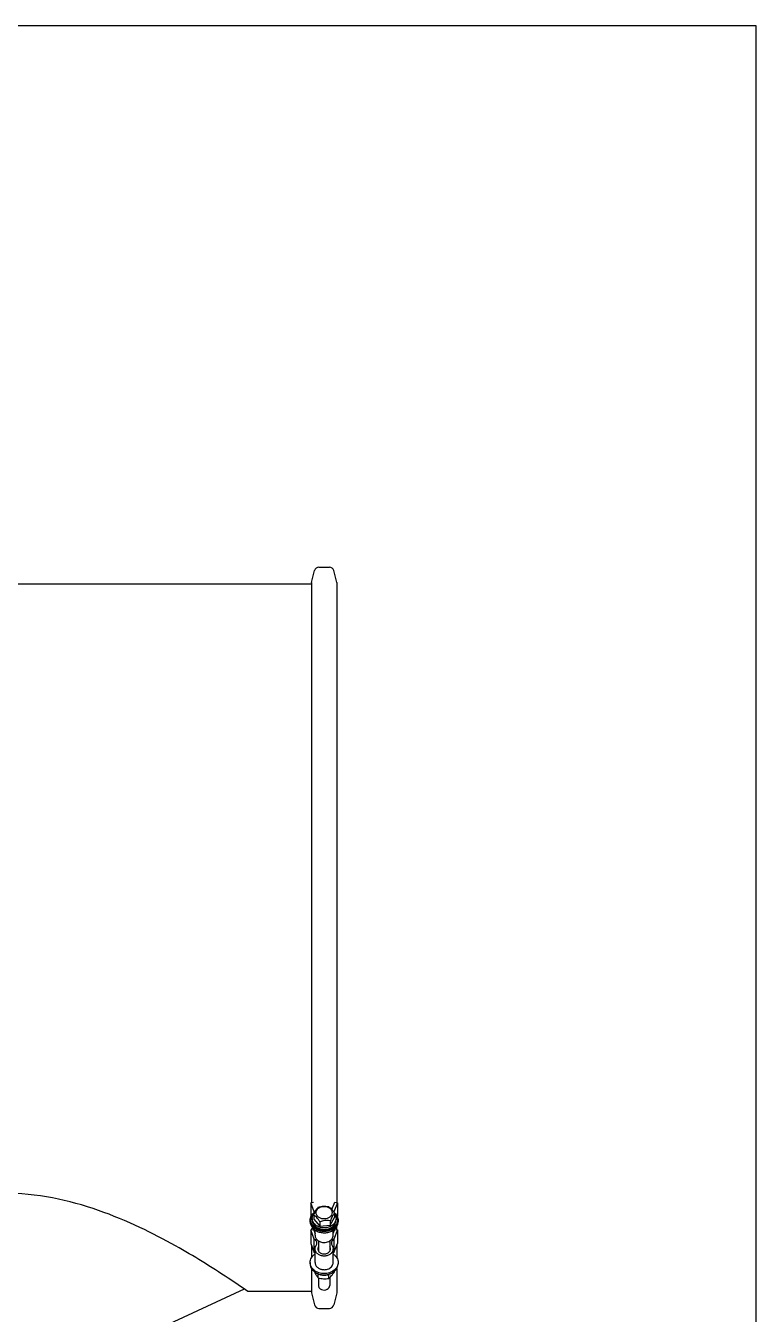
# Model space of a CAD drawing. Header units: millimetres. Extents: x 14017 to 18361, y 6223 to 10695.
# Drawn here: x 17839 to 18361, y 9774 to 10695 of the extents above; entities that cross this region are included whole.
import ezdxf

# ---------------------------------------------------------------- set-up
doc = ezdxf.new("R2010")
doc.units = ezdxf.units.MM
doc.header["$LTSCALE"] = 384.175
doc.layers.get('0').update_dxf_attribs({"linetype": 'CONTINUOUS'})

msp = doc.modelspace()

# ---------------------------------------------------------------- linework, layer by layer
for p, q in [((18361.37363, 10695.00949), (14016.56809, 10695.00949)), ((18361.37363, 6222.83341), (18361.37363, 10695.00949))]:
    msp.add_line(p, q)
at = {"linetype": 'Continuous'}
for p, q in [((18043.18043, 10296.82677), (18045.37531, 10305.51851)), ((18048.47792, 10307.93502), (18055.98554, 10307.93502)), ((18061.28303, 10296.82677), (18059.08815, 10305.51851)), ((17548.28303, 10295.93502), (18043.18043, 10295.93502)), ((18043.18043, 10296.82677), (18043.18043, 9853.51884)), ((18061.28303, 10296.82677), (18061.28303, 9853.51884)), ((18042.72173, 9853.4107), (18044.64173, 9853.86336)), ((18042.72173, 9853.4107), (18042.72173, 9843.68695)), ((18045.18484, 9846.95434), (18042.72173, 9853.4107)), ((18057.79597, 9848.55339), (18059.82173, 9853.86336)), ((18061.74173, 9853.4107), (18059.27862, 9846.95434)), ((18059.82173, 9853.86336), (18061.74173, 9853.4107)), ((18061.74173, 9853.4107), (18061.74173, 9843.68695)), ((18042.23173, 9839.91032), (18042.23173, 9840.82192)), ((18042.72173, 9843.68695), (18042.80923, 9843.45761)), ((18043.73173, 9842.21971), (18043.73173, 9841.12579)), ((18044.76458, 9844.61584), (18044.76458, 9841.58508)), ((18044.76458, 9841.58508), (18049.19023, 9836.7669)), ((18045.18484, 9846.43135), (18045.18484, 9846.95434)), ((18049.19023, 9839.79766), (18049.19023, 9836.7669)), ((18056.65737, 9837.40152), (18059.69888, 9842.85433)), ((18056.65737, 9840.43228), (18056.65737, 9837.40152)), ((18059.27862, 9846.95434), (18059.27862, 9846.53563)), ((18059.69888, 9845.88509), (18059.69888, 9842.85433)), ((18060.73173, 9842.21971), (18060.73173, 9841.12579)), ((18061.6528, 9843.45385), (18061.74173, 9843.68695)), ((18062.23173, 9839.91032), (18062.23173, 9840.82192)), ((18042.72173, 9833.9632), (18044.64173, 9834.41586)), ((18042.72173, 9833.9632), (18042.72173, 9824.23945)), ((18045.18484, 9827.50684), (18042.72173, 9833.9632)), ((18044.37503, 9835.01817), (18043.18043, 9834.77084)), ((18043.18043, 9834.77084), (18043.18043, 9834.07134)), ((18043.18043, 9834.77084), (18043.36788, 9834.16221)), ((18044.64173, 9834.41586), (18045.73173, 9831.55873)), ((18045.73173, 9831.84525), (18044.91415, 9834.49976)), ((18045.73173, 9830.18657), (18045.73173, 9833.89721)), ((18049.19023, 9836.7669), (18056.65737, 9837.40152)), ((18059.54932, 9834.49976), (18058.73173, 9831.84525)), ((18058.73173, 9831.55873), (18059.82173, 9834.41586)), ((18058.73173, 9830.18657), (18058.73173, 9833.87903)), ((18061.74173, 9833.9632), (18059.27862, 9827.50684)), ((18059.82173, 9834.41586), (18061.74173, 9833.9632)), ((18061.28303, 9834.77084), (18060.08087, 9835.01974)), ((18061.09558, 9834.16221), (18061.28303, 9834.77084)), ((18061.28303, 9834.07134), (18061.28303, 9836.55757)), ((18061.74173, 9833.9632), (18061.74173, 9824.23945)), ((18042.72173, 9824.23945), (18045.18484, 9817.78309)), ((18043.18043, 9823.0371), (18043.18043, 9814.0774)), ((18045.18484, 9817.78309), (18045.18484, 9827.50684)), ((18048.23173, 9826.12962), (18048.23173, 9818.85326)), ((18056.23173, 9826.13518), (18056.23173, 9818.85326)), ((18059.27862, 9827.50684), (18059.27862, 9817.78309)), ((18059.27862, 9817.78309), (18061.74173, 9824.23945)), ((18061.28303, 9823.0371), (18061.28303, 9814.07724)), ((18045.73173, 9810.73906), (18045.73173, 9820.46281)), ((18058.73173, 9810.73906), (18058.73173, 9820.46281)), ((18042.23173, 9810.73906), (18042.23173, 9809.82746)), ((18043.18043, 9806.48916), (18043.18043, 9789.04328)), ((18048.01466, 9799.71921), (18048.01466, 9802.57101)), ((18059.71728, 9804.21498), (18059.71728, 9804.58002)), ((18061.28303, 9806.48922), (18061.28303, 9789.04328)), ((18062.23173, 9810.73906), (18062.23173, 9809.82746)), ((18048.23173, 9799.67157), (18048.23173, 9794.20869)), ((18055.50021, 9799.28429), (18055.50021, 9802.19935)), ((18056.23173, 9799.94609), (18056.23173, 9794.20869)), ((17995.13011, 9791.72331), (17924.73188, 9758.9351)), ((18043.18043, 9789.93502), (17997.73173, 9789.93502)), ((18043.18043, 9789.04328), (18045.37531, 9780.35154)), ((18061.28303, 9789.04328), (18059.08815, 9780.35154)), ((18048.47792, 9777.93502), (18055.98554, 9777.93502))]:
    msp.add_line(p, q, dxfattribs=at)
for centre, radius, start, end in [((18048.47792, 10304.73502), 3.2, 90, 165.8276623), ((18055.98554, 10304.73502), 3.2, 14.1723377, 90), ((18054.87822, 9831.97984), 19.42216, 110.45645535, 111.35385893), ((18043.02338, 9843.06883), 4.44625, 55.22941243, 60.91332784), ((18053.00872, 9823.91699), 16.91353, 77.54199133, 78.52599047), ((18061.47252, 9843.01382), 4.51009, 119.10711475, 122.03223622), ((18053.7108, 9839.38826), 8.99774, 47.2953698, 50.87758348), ((18052.23136, 9813.7383), 8.16115, 263.10573433, 270.0026046), ((18048.47792, 9781.13502), 3.2, 194.1723377, 270), ((18055.98554, 9781.13502), 3.2, 270, 345.8276623)]:
    msp.add_arc(centre, radius, start, end, dxfattribs=at)
for points, knots in [([(17997.73173, 9789.93502), (17993.08349, 9793.147), (17976.20882, 9804.58412), (17950.69638, 9820.3995), (17919.66995, 9836.56835), (17890.46217, 9848.79939), (17857.77974, 9857.91504), (17834.54056, 9860.22213), (17822.73173, 9860.22213)], [0, 0, 0, 0, 0.088586995, 0.319461871, 0.470011767, 0.636579262, 0.814908507, 1, 1, 1, 1]), ([(18044.76458, 9844.61584), (18045.21199, 9845.75363), (18046.01916, 9847.68689), (18047.20497, 9849.44197), (18047.80609, 9850.06865)], [0, 0, 0, 0, 0.584702686, 1, 1, 1, 1]), ([(18055.43251, 9842.60987), (18054.16308, 9841.92517), (18051.8307, 9841.57746), (18049.09789, 9842.4397), (18047.45502, 9843.67471), (18046.51117, 9845.36936), (18046.49239, 9847.26353), (18047.4031, 9848.971), (18048.44312, 9849.77766), (18049.03095, 9850.09473)], [0, 0, 0, 0, 0.271299363, 0.406985272, 0.533042055, 0.648533375, 0.759211052, 0.87436994, 1, 1, 1, 1]), ([(18048.09026, 9850.1772), (18049.24666, 9850.60813), (18051.64384, 9851.22903), (18054.10513, 9850.96098), (18055.27324, 9850.70328)], [0, 0, 0, 0, 0.50779523, 1, 1, 1, 1]), ([(18049.03095, 9850.09473), (18050.30038, 9850.77944), (18052.63276, 9851.12715), (18055.36557, 9850.2649), (18057.00844, 9849.02989), (18057.95229, 9847.33524), (18057.97107, 9845.44107), (18057.06037, 9843.73361), (18056.02035, 9842.92694), (18055.43251, 9842.60987)], [0, 0, 0, 0, 0.271299363, 0.406985272, 0.533042055, 0.648533375, 0.759211052, 0.87436994, 1, 1, 1, 1]), ([(18055.27324, 9850.70328), (18055.64794, 9850.48855), (18056.44055, 9849.95087), (18057.57236, 9848.86972), (18058.67164, 9847.47653), (18059.35817, 9846.43169), (18059.69888, 9845.88509)], [0, 0, 0, 0, 0.196066333, 0.432804104, 0.707586736, 1, 1, 1, 1]), ([(18042.23174, 9840.82192), (18042.23173, 9841.39301), (18042.39192, 9842.5556), (18043.09462, 9844.19877), (18044.21902, 9845.67589), (18045.18943, 9846.48739), (18045.72046, 9846.8492)], [0, 0, 0, 0, 0.236885988, 0.479845352, 0.733465839, 1, 1, 1, 1]), ([(18058.69346, 9834.76111), (18057.95205, 9834.2626), (18056.29341, 9833.44904), (18053.56818, 9832.8455), (18050.73998, 9832.86261), (18048.02525, 9833.50087), (18045.62969, 9834.71585), (18043.73987, 9836.42725), (18042.51753, 9838.51481), (18042.23175, 9840.06782), (18042.23174, 9840.82192)], [0, 0, 0, 0, 0.12823567, 0.261862534, 0.397362886, 0.53077452, 0.658632475, 0.778896875, 0.89176252, 1, 1, 1, 1]), ([(18042.23174, 9839.91009), (18042.23178, 9839.15601), (18042.51761, 9837.60302), (18043.73999, 9835.51551), (18045.62983, 9833.80416), (18048.02538, 9832.58923), (18050.74008, 9831.951), (18053.56824, 9831.93391), (18056.29343, 9832.53745), (18057.95205, 9833.351), (18058.69346, 9833.84951)], [0, 0, 0, 0, 0.108237438, 0.221103656, 0.341368424, 0.469226384, 0.602637479, 0.738137438, 0.871764002, 1, 1, 1, 1]), ([(18058.37037, 9835.36802), (18057.41639, 9834.72658), (18055.21275, 9833.77157), (18051.64019, 9833.4172), (18048.14299, 9834.11485), (18045.61787, 9835.55326), (18044.1134, 9837.11938), (18043.29911, 9838.42391), (18042.81246, 9839.83334), (18042.67514, 9841.29425), (18042.89383, 9842.74837), (18043.45822, 9844.13828), (18044.34275, 9845.41154), (18045.10641, 9846.13767), (18045.52549, 9846.46935)], [0, 0, 0, 0, 0.132275846, 0.270396364, 0.407316289, 0.536507987, 0.597375669, 0.655695997, 0.712058366, 0.767409592, 0.822895534, 0.879634756, 0.938502652, 1, 1, 1, 1]), ([(18043.73174, 9842.21951), (18043.73172, 9842.58365), (18043.80753, 9843.31969), (18044.25895, 9844.76106), (18044.91848, 9845.7301), (18045.44859, 9846.2876)], [0, 0, 0, 0, 0.24227906, 0.48814747, 1, 1, 1, 1]), ([(18043.73174, 9841.12593), (18043.73172, 9840.63345), (18043.87196, 9839.63042), (18044.4867, 9838.21543), (18045.46905, 9836.94781), (18046.31526, 9836.25562), (18046.77791, 9835.94827)], [0, 0, 0, 0, 0.236597241, 0.479426362, 0.733155743, 1, 1, 1, 1]), ([(18046.77791, 9837.04219), (18046.31528, 9837.34952), (18045.46912, 9838.04167), (18044.48681, 9839.3092), (18043.87203, 9840.72409), (18043.73177, 9841.72706), (18043.73174, 9842.21951)], [0, 0, 0, 0, 0.266841968, 0.520572237, 0.763402386, 1, 1, 1, 1]), ([(18049.19023, 9839.79766), (18048.84953, 9840.34425), (18048.16297, 9841.3891), (18047.0637, 9842.78229), (18045.9319, 9843.86346), (18045.13928, 9844.40111), (18044.76458, 9844.61584)], [0, 0, 0, 0, 0.292410944, 0.567201553, 0.80393436, 1, 1, 1, 1]), ([(18056.37322, 9840.4925), (18055.19251, 9840.7318), (18052.71641, 9840.9297), (18050.33608, 9840.24522), (18049.19023, 9839.79766)], [0, 0, 0, 0, 0.494774743, 1, 1, 1, 1]), ([(18059.69888, 9845.88509), (18059.09775, 9845.2584), (18057.91194, 9843.50332), (18057.10477, 9841.57005), (18056.65737, 9840.43228)], [0, 0, 0, 0, 0.415303176, 1, 1, 1, 1]), ([(18059.71095, 9845.77752), (18060.07629, 9845.40708), (18060.72479, 9844.60876), (18061.40763, 9843.25295), (18061.75161, 9841.81279), (18061.74025, 9840.34525), (18061.37351, 9838.90858), (18060.42015, 9837.0785), (18059.25165, 9835.96057), (18058.37037, 9835.36802)], [0, 0, 0, 0, 0.128903103, 0.252723945, 0.373085319, 0.492267308, 0.61278718, 0.736893396, 1, 1, 1, 1]), ([(18062.23172, 9840.82192), (18062.23173, 9840.24649), (18062.06902, 9839.0748), (18061.35563, 9837.42038), (18060.21491, 9835.93584), (18059.23141, 9835.12281), (18058.69346, 9834.76111)], [0, 0, 0, 0, 0.236735957, 0.479628161, 0.733305768, 1, 1, 1, 1]), ([(18058.69346, 9833.84951), (18059.23143, 9834.21122), (18060.21496, 9835.02428), (18061.35569, 9836.50888), (18062.06907, 9838.16336), (18062.23175, 9839.3351), (18062.23172, 9839.91054)], [0, 0, 0, 0, 0.266694805, 0.520372278, 0.763263782, 1, 1, 1, 1]), ([(18060.73172, 9842.2199), (18060.73175, 9841.82766), (18060.64385, 9841.03383), (18060.25423, 9839.88709), (18059.62105, 9838.81456), (18059.06128, 9838.1828), (18058.75138, 9837.88861)], [0, 0, 0, 0, 0.240678157, 0.485471705, 0.737810137, 1, 1, 1, 1]), ([(18058.75138, 9836.79468), (18059.06128, 9837.08888), (18059.62105, 9837.72063), (18060.25423, 9838.79317), (18060.64385, 9839.9399), (18060.73175, 9840.73374), (18060.73172, 9841.12598)], [0, 0, 0, 0, 0.262189861, 0.514528293, 0.759321842, 1, 1, 1, 1]), ([(18059.70545, 9845.43508), (18060.03135, 9844.95737), (18060.54928, 9843.92402), (18060.73169, 9842.7795), (18060.73172, 9842.2199)], [0, 0, 0, 0, 0.508215026, 1, 1, 1, 1]), ([(18059.81324, 9846.00033), (18060.19085, 9845.65167), (18060.8736, 9844.90068), (18061.64741, 9843.61926), (18062.12408, 9842.24517), (18062.23172, 9841.29246), (18062.23172, 9840.82192)], [0, 0, 0, 0, 0.262551343, 0.514993179, 0.759629503, 1, 1, 1, 1]), ([(18045.73174, 9830.18626), (18045.73177, 9829.84803), (18045.81801, 9829.16135), (18046.33086, 9827.83169), (18047.60132, 9826.37524), (18049.74484, 9825.27733), (18051.39234, 9825.02465), (18052.23173, 9825.02465)], [0, 0, 0, 0, 0.110957353, 0.224302227, 0.463609665, 0.724641782, 1, 1, 1, 1]), ([(18058.75138, 9837.88861), (18058.01013, 9837.18491), (18056.168, 9836.04327), (18052.98276, 9835.32743), (18049.69537, 9835.59805), (18047.65876, 9836.45703), (18046.77791, 9837.04219)], [0, 0, 0, 0, 0.239252087, 0.494225364, 0.752456365, 1, 1, 1, 1]), ([(18046.77791, 9835.94827), (18047.65876, 9835.36311), (18049.69537, 9834.50413), (18052.98276, 9834.2335), (18056.168, 9834.94935), (18058.01013, 9836.09099), (18058.75138, 9836.79468)], [0, 0, 0, 0, 0.247543631, 0.505774632, 0.76074791, 1, 1, 1, 1]), ([(18057.93509, 9827.71047), (18058.18791, 9828.07772), (18058.59001, 9828.87302), (18058.73172, 9829.75532), (18058.73172, 9830.18657)], [0, 0, 0, 0, 0.508335087, 1, 1, 1, 1]), ([(18047.07131, 9824.62663), (18047.07129, 9824.90833), (18046.98224, 9825.48423), (18046.45875, 9826.57426), (18045.72987, 9827.20331), (18045.18484, 9827.50684)], [0, 0, 0, 0, 0.235521047, 0.478422259, 1, 1, 1, 1]), ([(18045.73174, 9820.46251), (18045.73169, 9820.8938), (18045.8734, 9821.77622), (18046.27552, 9822.57161), (18046.52837, 9822.93891)], [0, 0, 0, 0, 0.491657003, 1, 1, 1, 1]), ([(18046.52837, 9822.93891), (18046.70069, 9823.18924), (18046.97475, 9823.73132), (18047.07133, 9824.3327), (18047.07131, 9824.62663)], [0, 0, 0, 0, 0.508343993, 1, 1, 1, 1]), ([(18048.2235, 9822.08722), (18048.0667, 9821.84317), (18047.81861, 9821.31911), (18047.73177, 9820.74451), (18047.73174, 9820.46304)], [0, 0, 0, 0, 0.507532637, 1, 1, 1, 1]), ([(18052.23173, 9825.02465), (18052.80796, 9825.02465), (18053.94958, 9825.14483), (18055.55019, 9825.67728), (18056.92545, 9826.52661), (18057.64925, 9827.29524), (18057.93509, 9827.71047)], [0, 0, 0, 0, 0.264643087, 0.522557254, 0.768481378, 1, 1, 1, 1]), ([(18056.73173, 9820.46304), (18056.73169, 9820.74451), (18056.64485, 9821.31911), (18056.39676, 9821.84317), (18056.23996, 9822.08722)], [0, 0, 0, 0, 0.49246736, 1, 1, 1, 1]), ([(18057.39215, 9824.62663), (18057.39213, 9824.3327), (18057.48871, 9823.73132), (18057.76277, 9823.18924), (18057.93509, 9822.93891)], [0, 0, 0, 0, 0.491656001, 1, 1, 1, 1]), ([(18059.27862, 9827.50684), (18058.73359, 9827.20331), (18058.00471, 9826.57426), (18057.48122, 9825.48423), (18057.39218, 9824.90833), (18057.39215, 9824.62663)], [0, 0, 0, 0, 0.521577733, 0.764478947, 1, 1, 1, 1]), ([(18057.93509, 9822.93891), (18058.18794, 9822.57161), (18058.59006, 9821.77622), (18058.73177, 9820.8938), (18058.73173, 9820.46251)], [0, 0, 0, 0, 0.508342572, 1, 1, 1, 1]), ([(18042.23175, 9810.73907), (18042.23175, 9811.31036), (18042.39203, 9812.47336), (18043.09523, 9814.11702), (18044.22034, 9815.59446), (18045.19132, 9816.40602), (18045.72263, 9816.76781)], [0, 0, 0, 0, 0.23688103, 0.479839405, 0.733467252, 1, 1, 1, 1]), ([(18045.18484, 9817.78309), (18045.23316, 9817.75618), (18045.42211, 9817.64642), (18045.60307, 9817.52281), (18045.73217, 9817.42297)], [0, 0, 0, 0, 0.253101672, 1, 1, 1, 1]), ([(18052.23173, 9815.3009), (18051.39234, 9815.3009), (18049.74484, 9815.55358), (18047.60131, 9816.65149), (18046.33086, 9818.10794), (18045.81801, 9819.43761), (18045.73177, 9820.12428), (18045.73174, 9820.46251)], [0, 0, 0, 0, 0.275358224, 0.536390874, 0.775698378, 0.889042937, 1, 1, 1, 1]), ([(18047.73174, 9820.46304), (18047.7317, 9820.1832), (18047.81747, 9819.61209), (18048.06259, 9819.0906), (18048.21763, 9818.84759)], [0, 0, 0, 0, 0.49259731, 1, 1, 1, 1]), ([(18048.21763, 9818.84759), (18048.40958, 9818.54674), (18048.9082, 9817.98686), (18050.21488, 9817.14624), (18051.42701, 9816.88918), (18052.23173, 9816.88918)], [0, 0, 0, 0, 0.231503893, 0.477961798, 1, 1, 1, 1]), ([(18058.73173, 9820.46251), (18058.73169, 9820.12427), (18058.64546, 9819.4376), (18058.1326, 9818.10794), (18056.86215, 9816.65149), (18054.71862, 9815.55358), (18053.07112, 9815.3009), (18052.23173, 9815.3009)], [0, 0, 0, 0, 0.110957353, 0.224302227, 0.463609665, 0.724641782, 1, 1, 1, 1]), ([(18052.23173, 9816.88918), (18053.03645, 9816.88918), (18054.24858, 9817.14624), (18055.55527, 9817.98686), (18056.05389, 9818.54674), (18056.24583, 9818.84759)], [0, 0, 0, 0, 0.52203821, 0.768496114, 1, 1, 1, 1]), ([(18056.24583, 9818.84759), (18056.40087, 9819.0906), (18056.64599, 9819.61209), (18056.73176, 9820.1832), (18056.73173, 9820.46304)], [0, 0, 0, 0, 0.507402673, 1, 1, 1, 1]), ([(18058.73129, 9817.42297), (18058.77397, 9817.45598), (18058.94943, 9817.58626), (18059.13486, 9817.70303), (18059.27862, 9817.78309)], [0, 0, 0, 0, 0.246947413, 1, 1, 1, 1]), ([(18058.74106, 9816.76765), (18059.27235, 9816.40586), (18060.24327, 9815.59431), (18061.3683, 9814.1169), (18062.07145, 9812.47328), (18062.23172, 9811.31032), (18062.23172, 9810.73906)], [0, 0, 0, 0, 0.266531953, 0.520159554, 0.763118438, 1, 1, 1, 1]), ([(18052.23108, 9802.79766), (18050.93971, 9802.79773), (18049.00216, 9803.09495), (18046.67162, 9804.07743), (18045.14602, 9805.06315), (18043.8881, 9806.26926), (18042.9472, 9807.65323), (18042.36403, 9809.16236), (18042.23174, 9810.21871), (18042.23175, 9810.73907)], [0, 0, 0, 0, 0.274719885, 0.407897606, 0.536155816, 0.658866313, 0.776218924, 0.889299924, 1, 1, 1, 1]), ([(18042.23174, 9809.82746), (18042.23174, 9809.12074), (18042.4811, 9807.6699), (18043.55612, 9805.69065), (18045.23376, 9804.02349), (18046.63621, 9803.21004), (18047.3918, 9802.87817)], [0, 0, 0, 0, 0.232221538, 0.473274956, 0.728828921, 1, 1, 1, 1]), ([(18045.18142, 9804.21368), (18045.27888, 9804.02306), (18045.65932, 9803.29116), (18046.06267, 9802.57084), (18046.38042, 9802.0492)], [0, 0, 0, 0, 0.259538414, 1, 1, 1, 1]), ([(18045.73174, 9810.73876), (18045.73177, 9810.43318), (18045.80182, 9809.81441), (18046.21924, 9808.60771), (18047.26163, 9807.24429), (18049.07602, 9806.10465), (18050.50721, 9805.7263), (18051.25172, 9805.63616)], [0, 0, 0, 0, 0.112168216, 0.226325051, 0.465493696, 0.724721809, 1, 1, 1, 1]), ([(18047.39163, 9802.88073), (18048.11358, 9802.48359), (18049.69888, 9801.87886), (18051.38039, 9801.67948), (18052.23173, 9801.67948)], [0, 0, 0, 0, 0.49183259, 1, 1, 1, 1]), ([(18047.3918, 9802.87817), (18047.76372, 9802.71482), (18049.31335, 9802.13373), (18050.984, 9801.88612), (18052.23108, 9801.88606)], [0, 0, 0, 0, 0.24569944, 1, 1, 1, 1]), ([(18062.23172, 9810.73906), (18062.23172, 9810.21865), (18062.09941, 9809.16222), (18061.51614, 9807.65298), (18060.57509, 9806.26892), (18059.31699, 9805.06278), (18057.79117, 9804.07707), (18055.46033, 9803.09467), (18053.52257, 9802.79759), (18052.23108, 9802.79766)], [0, 0, 0, 0, 0.110698981, 0.223779048, 0.341131332, 0.463842073, 0.592100916, 0.725279612, 1, 1, 1, 1]), ([(18052.23108, 9801.88606), (18052.65152, 9801.88604), (18054.30354, 9801.96815), (18055.94245, 9802.38224), (18057.07139, 9802.87805)], [0, 0, 0, 0, 0.2542792, 1, 1, 1, 1]), ([(18052.23173, 9805.57715), (18052.80796, 9805.57715), (18053.94958, 9805.69733), (18055.55019, 9806.22977), (18056.92545, 9807.07911), (18057.64925, 9807.84774), (18057.93509, 9808.26297)], [0, 0, 0, 0, 0.264643087, 0.522557254, 0.768481378, 1, 1, 1, 1]), ([(18052.23173, 9801.67948), (18053.08302, 9801.67948), (18054.76443, 9801.87883), (18056.34965, 9802.48349), (18057.07158, 9802.88058)], [0, 0, 0, 0, 0.508166453, 1, 1, 1, 1]), ([(18057.07139, 9802.87805), (18057.82702, 9803.20991), (18059.22953, 9804.02336), (18060.90726, 9805.69053), (18061.98234, 9807.66984), (18062.23172, 9809.12072), (18062.23172, 9809.82746)], [0, 0, 0, 0, 0.271171697, 0.526725983, 0.767779154, 1, 1, 1, 1]), ([(18057.60874, 9801.39681), (18057.79098, 9801.60988), (18058.53606, 9802.51701), (18059.21753, 9803.47462), (18059.71728, 9804.21498)], [0, 0, 0, 0, 0.238899364, 1, 1, 1, 1]), ([(18057.93509, 9808.26297), (18058.18791, 9808.63022), (18058.59001, 9809.42551), (18058.73172, 9810.30782), (18058.73172, 9810.73906)], [0, 0, 0, 0, 0.508335087, 1, 1, 1, 1]), ([(18046.38042, 9802.0492), (18046.51496, 9801.82834), (18047.0211, 9801.02541), (18047.58096, 9800.25647), (18048.01466, 9799.71921)], [0, 0, 0, 0, 0.272482923, 1, 1, 1, 1]), ([(18048.01466, 9799.71921), (18048.62707, 9799.57591), (18049.86641, 9799.32545), (18051.12427, 9799.18572), (18051.75744, 9799.14893)], [0, 0, 0, 0, 0.497906732, 1, 1, 1, 1]), ([(18048.23175, 9794.20869), (18048.23178, 9793.92117), (18048.33527, 9793.33043), (18048.94189, 9792.23325), (18050.36246, 9791.2288), (18052.44509, 9790.88816), (18053.86304, 9791.2486), (18054.47917, 9791.58093)], [0, 0, 0, 0, 0.108812895, 0.221893087, 0.467279685, 0.735068031, 1, 1, 1, 1]), ([(18051.75744, 9799.14893), (18052.38694, 9799.11235), (18053.639, 9799.10524), (18054.88539, 9799.21186), (18055.50021, 9799.28429)], [0, 0, 0, 0, 0.504595787, 1, 1, 1, 1]), ([(18054.47917, 9791.58093), (18054.98384, 9791.85314), (18055.86408, 9792.58113), (18056.23175, 9793.6894), (18056.23171, 9794.20869)], [0, 0, 0, 0, 0.524759401, 1, 1, 1, 1]), ([(18055.50021, 9799.28429), (18055.85925, 9799.59198), (18056.5929, 9800.26669), (18057.26892, 9800.99948), (18057.60874, 9801.39681)], [0, 0, 0, 0, 0.474900421, 1, 1, 1, 1])]:
    msp.add_open_spline(points, degree=3, knots=knots, dxfattribs=at)

doc.saveas('drawing.dxf')
